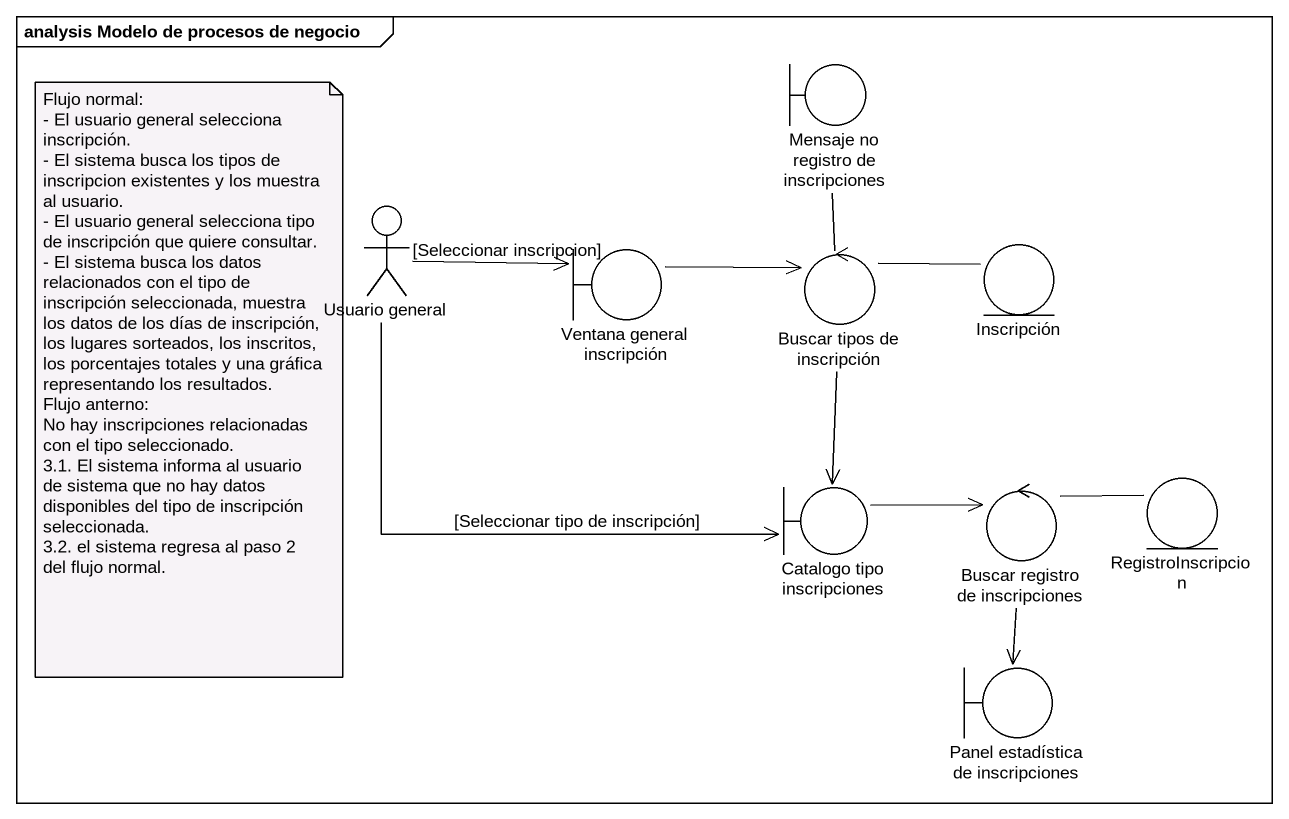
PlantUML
@startuml
mainframe analysis Modelo de procesos de negocio
boundary "Mensaje no registro de inscripciones" as Mensaje_no_registro_de
actor "Usuario general" as Usuario_general
boundary "Ventana general inscripción" as Ventana_general_inscripción
control "Buscar tipos de inscripción" as Buscar_tipos_de_inscripción
entity Inscripción
boundary "Catalogo tipo inscripciones" as Catalogo_tipo_inscripciones
control "Buscar registro de inscripciones" as Buscar_registro_de
entity RegistroInscripcion
boundary "Panel estadística de inscripciones" as Panel_estadística_de
Mensaje_no_registro_de -- Buscar_tipos_de_inscripción
Usuario_general -right-> Ventana_general_inscripción : [Seleccionar inscripcion]
Usuario_general -right-> Catalogo_tipo_inscripciones : [Seleccionar tipo de inscripción]
Ventana_general_inscripción -right-> Buscar_tipos_de_inscripción
Buscar_tipos_de_inscripción --> Catalogo_tipo_inscripciones
Inscripción -left- Buscar_tipos_de_inscripción
Catalogo_tipo_inscripciones -right-> Buscar_registro_de
Buscar_registro_de --> Panel_estadística_de
RegistroInscripcion -left- Buscar_registro_de
note as N1
  Flujo normal:
  - El usuario general selecciona inscripción.
  - El sistema busca los tipos de inscripcion existentes y los muestra al usuario.
  - El usuario general selecciona tipo de inscripción que quiere consultar.
  - El sistema busca los datos relacionados con el tipo de inscripción seleccionada, muestra los datos de los días de inscripción, los lugares sorteados, los inscritos, los porcentajes totales y una gráfica representando los resultados.
  Flujo anterno:
  No hay inscripciones relacionadas con el tipo seleccionado.
  3.1. El sistema informa al usuario de sistema que no hay datos disponibles del tipo de inscripción seleccionada.
  3.2. el sistema regresa al paso 2 del flujo normal.
end note
@enduml
